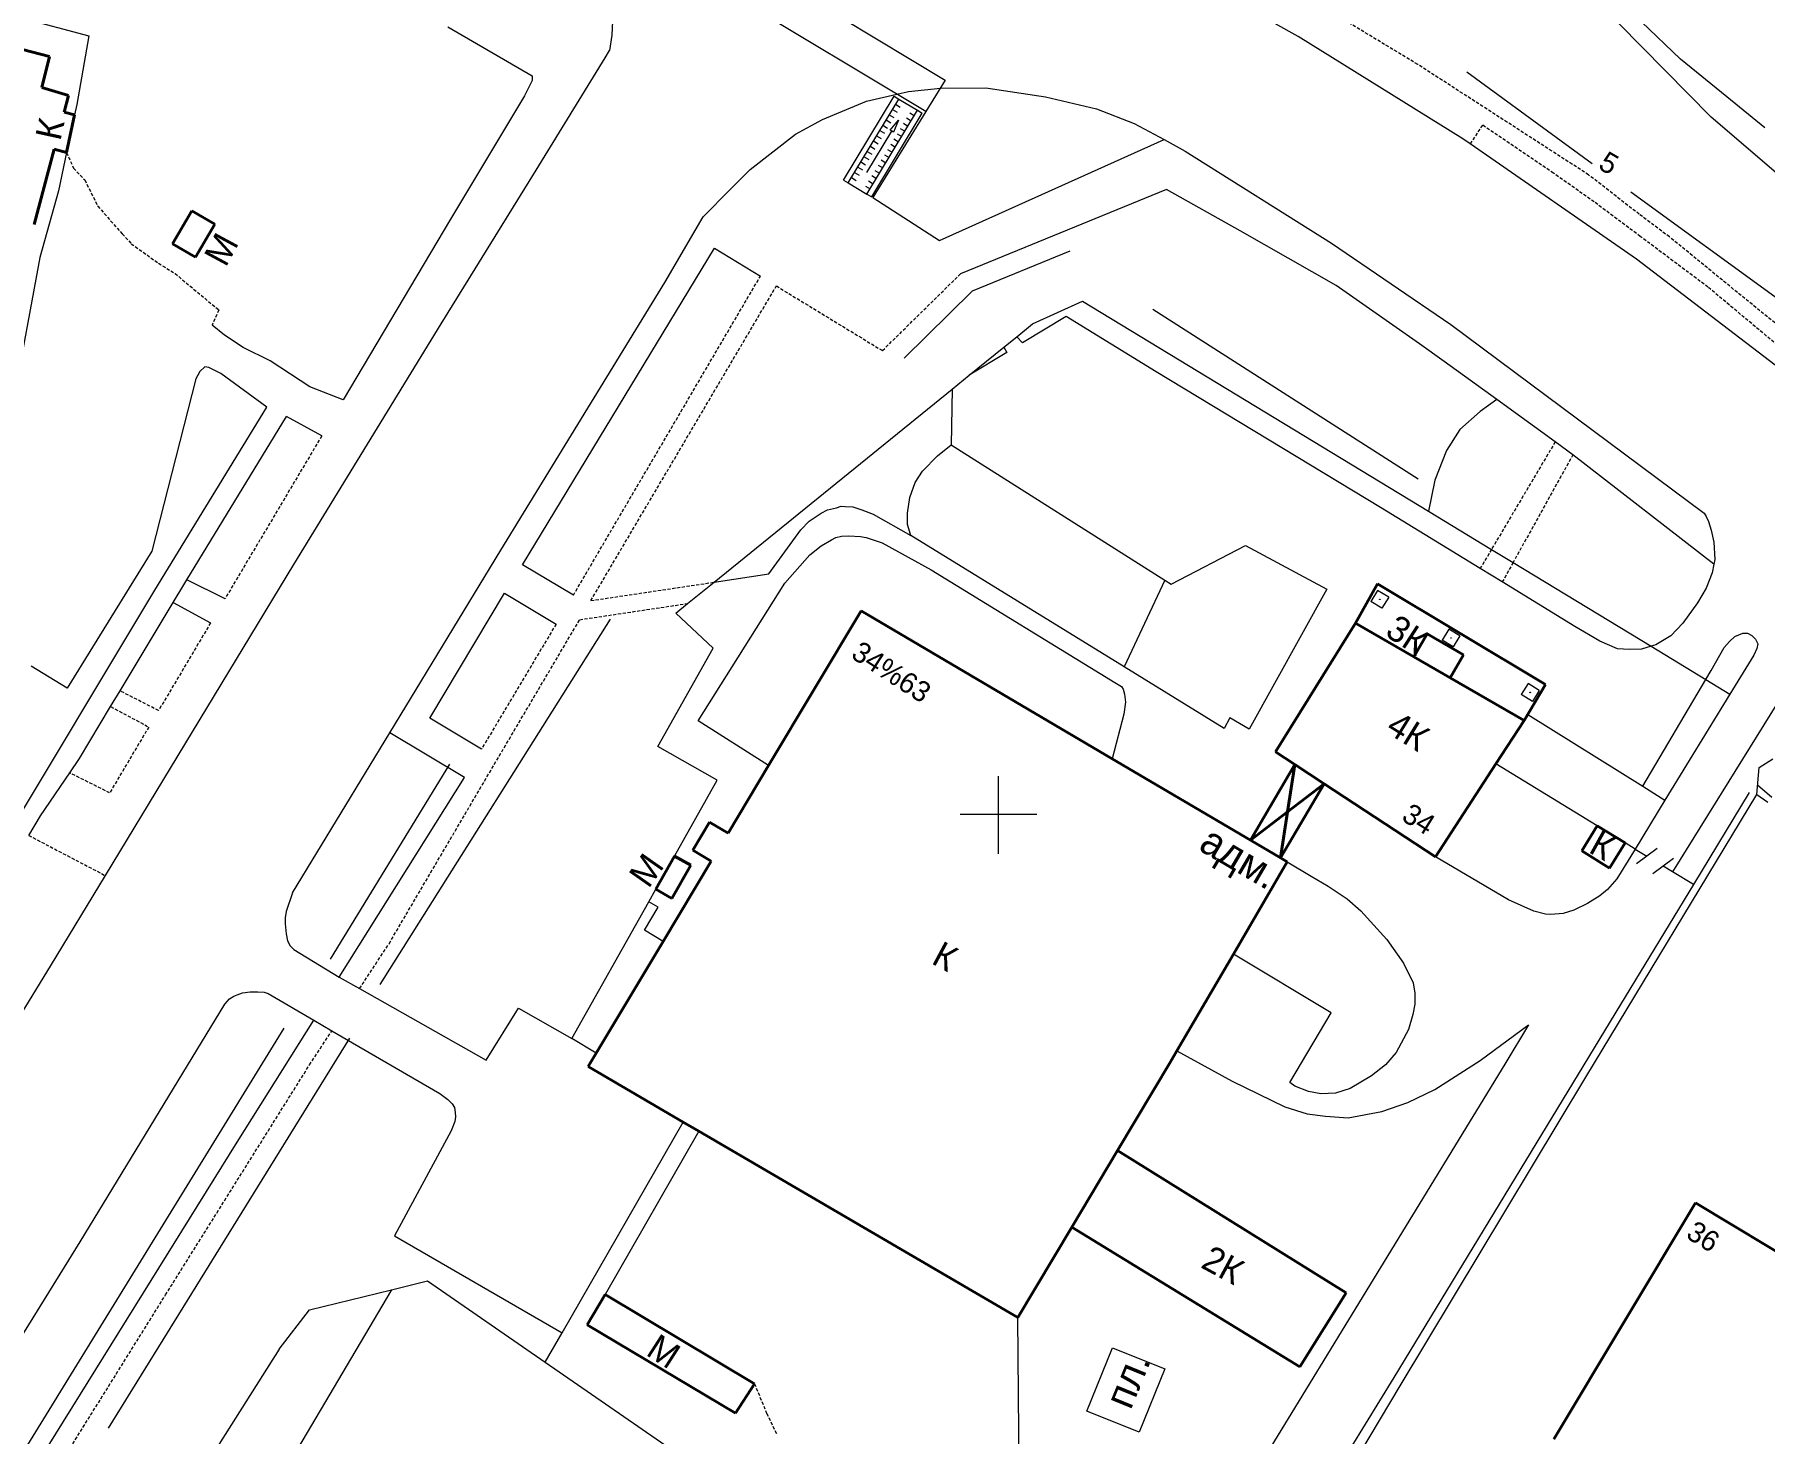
# Model space of a CAD drawing. Extents: x 1000 to 4000, y -5000 to -1000.
# Drawn here: x 2450.5 to 2718.8, y -1496 to -1279 of the extents above; entities that cross this region are included whole.
import ezdxf
from ezdxf.enums import TextEntityAlignment as Align

# ---------------------------------------------------------------- set-up
doc = ezdxf.new("R2010")
doc.units = 0
doc.header["$MEASUREMENT"] = 0
doc.linetypes.add('DASHED', pattern=[0.75, 0.5, -0.25])
for name, color, linetype in [('1', 7, 'CONTINUOUS'), ('11', 7, 'CONTINUOUS'), ('13', 7, 'CONTINUOUS'), ('17', 7, 'CONTINUOUS'), ('24', 7, 'CONTINUOUS'), ('25', 7, 'CONTINUOUS'), ('37', 7, 'CONTINUOUS'), ('40', 7, 'CONTINUOUS'), ('42', 7, 'CONTINUOUS'), ('7', 7, 'CONTINUOUS')]:
    doc.layers.add(name, color=color, linetype=linetype)
doc.styles.get("Standard").update_dxf_attribs({"font": 'txt', "height": 0.2})

msp = doc.modelspace()

# ---------------------------------------------------------------- linework, layer by layer
at = {"layer": '1', "color": 253, "linetype": 'Continuous', "lineweight": 0}
for p, q in [((2600, -1406.06), (2600, -1394.02)), ((2605.96, -1400), (2594.04, -1400))]:
    msp.add_line(p, q, dxfattribs=at)
at = {"layer": '11', "color": 253, "linetype": 'Continuous', "lineweight": 0}
for p, q in [((2448.44, -1276.39), (2458.95, -1279.19)), ((2458.95, -1279.19), (2457.07, -1289.86)), ((2457.07, -1289.86), (2456.73, -1291.46)), ((2455.49, -1297.28), (2454.21, -1303.23)), ((2454.21, -1303.23), (2451.35, -1313.58)), ((2451.35, -1313.58), (2447.33, -1335.13)), ((2605.29, -1323.88), (2613.02, -1320.33)), ((2613.02, -1320.33), (2666.69, -1352.92)), ((2602.85, -1325.86), (2605.29, -1323.88)), ((2595.47, -1331.85), (2600.84, -1327.49)), ((2600.84, -1327.49), (2602.85, -1325.86)), ((2592.8, -1334.01), (2595.47, -1331.85)), ((2555.89, -1363.94), (2592.8, -1334.01)), ((2666.69, -1352.92), (2676.46, -1358.86)), ((2676.46, -1358.86), (2679.81, -1360.89)), ((2679.81, -1360.89), (2701.22, -1373.89)), ((2551.8, -1367.25), (2555.89, -1363.94)), ((2549.97, -1368.74), (2551.8, -1367.25)), ((2555.76, -1374.16), (2549.97, -1368.74)), ((2547.15, -1389.44), (2555.76, -1374.16)), ((2701.22, -1373.89), (2709.7, -1379.05)), ((2713.44, -1381.32), (2703.36, -1397.76)), ((2709.7, -1379.05), (2713.44, -1381.32)), ((2556.4, -1394.65), (2547.15, -1389.44)), ((2692.86, -1401.74), (2677.16, -1392.11)), ((2549.77, -1406.42), (2556.4, -1394.65)), ((2691.11, -1440.75), (2717.61, -1396.9)), ((2716.45, -1396.59), (2707.79, -1410.85)), ((2717.61, -1396.9), (2719.33, -1398.06)), ((2703.36, -1397.76), (2698.72, -1405.34)), ((2697.17, -1404.38), (2692.86, -1401.74)), ((2698.72, -1405.34), (2697.17, -1404.38)), ((2698.72, -1405.34), (2700.55, -1406.44)), ((2702.15, -1405.24), (2698.95, -1407.65)), ((2546.86, -1411.59), (2549.77, -1406.42)), ((2704.71, -1406.8), (2701.51, -1409.2)), ((2704.55, -1408.87), (2703.11, -1408)), ((2707.79, -1410.85), (2696.49, -1429.46)), ((2707.79, -1410.85), (2704.55, -1408.87)), ((2533.82, -1434.75), (2545.78, -1413.51)), ((2545.78, -1413.51), (2546.86, -1411.59)), ((2696.49, -1429.46), (2661.33, -1487.32)), ((2537.63, -1437.03), (2533.82, -1434.75)), ((2662.31, -1488.6), (2691.11, -1440.75)), ((2532.32, -1480.38), (2551.1, -1447.7)), ((2505.89, -1473.7), (2511.44, -1472.35)), ((2511.44, -1472.35), (2529.7, -1484.94)), ((2493.15, -1476.81), (2505.89, -1473.7)), ((2488.46, -1482.95), (2493.15, -1476.81)), ((2529.7, -1484.94), (2532.32, -1480.38)), ((2488.46, -1482.95), (2438.28, -1562.14)), ((2529.7, -1484.94), (2572.51, -1514.47)), ((2661.33, -1487.32), (2644.65, -1514.35)), ((2644.97, -1517.6), (2662.31, -1488.6))]:
    msp.add_line(p, q, dxfattribs=at)
at = {"layer": '13', "color": 253, "linetype": 'Continuous', "lineweight": 40}
for p, q in [((2447.23, -1280.95), (2452.85, -1282.38)), ((2452.85, -1282.38), (2451.64, -1287.21)), ((2451.64, -1287.21), (2455.77, -1288.45)), ((2455.77, -1288.45), (2455.09, -1291.03)), ((2455.09, -1291.03), (2456.73, -1291.46)), ((2456.73, -1291.46), (2455.49, -1297.28)), ((2453.56, -1296.76), (2450.44, -1308.45)), ((2455.49, -1297.28), (2453.56, -1296.76)), ((2471.89, -1311.43), (2474.88, -1306.31)), ((2474.88, -1306.31), (2478.47, -1308.41)), ((2478.47, -1308.41), (2475.49, -1313.53)), ((2475.49, -1313.53), (2471.89, -1311.43)), ((2655.35, -1370.28), (2658.78, -1364.21)), ((2658.78, -1364.21), (2684.85, -1379.8)), ((2564.36, -1392.36), (2578.72, -1368.38)), ((2578.72, -1368.38), (2617.62, -1391.32)), ((2642.94, -1390.26), (2655.35, -1370.28)), ((2655.35, -1370.28), (2664.42, -1375.53)), ((2664.42, -1375.53), (2666.49, -1371.94)), ((2666.49, -1371.94), (2672.12, -1375.2)), ((2664.42, -1375.53), (2670.05, -1378.78)), ((2672.12, -1375.2), (2670.05, -1378.78)), ((2670.05, -1378.78), (2681.52, -1385.41)), ((2684.85, -1379.8), (2681.52, -1385.41)), ((2681.52, -1385.41), (2677.16, -1392.11)), ((2617.62, -1391.32), (2639.07, -1403.97)), ((2639.07, -1403.97), (2645.98, -1392.25)), ((2645.98, -1392.25), (2642.94, -1390.26)), ((2645.98, -1392.25), (2644.84, -1399.55)), ((2650.49, -1395.22), (2645.98, -1392.25)), ((2677.16, -1392.11), (2667.76, -1406.54)), ((2558.07, -1402.87), (2564.36, -1392.36)), ((2643.72, -1406.71), (2650.49, -1395.22)), ((2644.84, -1399.55), (2650.49, -1395.22)), ((2667.76, -1406.54), (2650.49, -1395.22)), ((2639.07, -1403.97), (2644.84, -1399.55)), ((2644.84, -1399.55), (2643.72, -1406.71)), ((2552.61, -1405.5), (2555.21, -1401.16)), ((2555.21, -1401.16), (2558.07, -1402.87)), ((2692.86, -1401.74), (2690.47, -1405.64)), ((2697.17, -1404.38), (2692.86, -1401.74)), ((2555.47, -1407.21), (2552.61, -1405.5)), ((2639.07, -1403.97), (2643.72, -1406.71)), ((2690.47, -1405.64), (2694.78, -1408.29)), ((2694.78, -1408.29), (2697.17, -1404.38)), ((2546.86, -1411.59), (2549.77, -1406.42)), ((2548.02, -1419.66), (2555.47, -1407.21)), ((2552.27, -1407.83), (2549.37, -1413)), ((2549.77, -1406.42), (2552.27, -1407.83)), ((2644.78, -1407.33), (2636.44, -1421.64)), ((2643.72, -1406.71), (2644.78, -1407.33)), ((2549.37, -1413), (2546.86, -1411.59)), ((2537.63, -1437.03), (2548.02, -1419.66)), ((2636.44, -1421.64), (2627.68, -1436.66)), ((2536.39, -1439.1), (2537.63, -1437.03)), ((2627.68, -1436.66), (2626.69, -1438.37)), ((2551.1, -1447.7), (2536.39, -1439.1)), ((2626.69, -1438.37), (2618.47, -1452.12)), ((2553.54, -1449.13), (2551.1, -1447.7)), ((2602.98, -1478.04), (2553.54, -1449.13)), ((2611.38, -1463.99), (2618.47, -1452.12)), ((2618.47, -1452.12), (2653.92, -1474.18)), ((2686.13, -1496.87), (2708.1, -1460.21)), ((2708.1, -1460.21), (2751.37, -1486.36)), ((2611.38, -1463.99), (2602.98, -1478.04)), ((2646.76, -1485.68), (2611.38, -1463.99)), ((2536.23, -1479.13), (2539.02, -1474.46)), ((2539.02, -1474.46), (2562.16, -1488.28)), ((2653.92, -1474.18), (2646.76, -1485.68)), ((2559.23, -1492.86), (2536.23, -1479.13)), ((2562.16, -1488.28), (2559.23, -1492.86))]:
    msp.add_line(p, q, dxfattribs=at)
at = {"layer": '24', "color": 253, "linetype": 'Continuous', "lineweight": 0}
for p, q in [((2646.5, -1279.29), (2624.04, -1266.71)), ((2710.51, -1291.79), (2692.66, -1273.65)), ((2540.24, -1274.67), (2540.05, -1279.08)), ((2514.59, -1277.78), (2527.71, -1285.39)), ((2540.05, -1279.08), (2539.66, -1281.48)), ((2672.04, -1295.15), (2646.5, -1279.29)), ((2705.8, -1282.82), (2699.73, -1277.01)), ((2539.02, -1282.61), (2539.66, -1281.48)), ((2528.31, -1300.04), (2539.02, -1282.61)), ((2712.96, -1288.66), (2705.8, -1282.82)), ((2527.66, -1286.12), (2526.52, -1288.51)), ((2527.71, -1285.39), (2527.66, -1286.12)), ((2586.05, -1287.83), (2591.01, -1287.28)), ((2591.01, -1287.28), (2598.02, -1287.23)), ((2598.02, -1287.23), (2607.29, -1288.63)), ((2526.52, -1288.51), (2515.02, -1307.6)), ((2572.73, -1292.14), (2579.51, -1289.32)), ((2579.51, -1289.32), (2584.24, -1288.24)), ((2584.24, -1288.24), (2586.05, -1287.83)), ((2607.29, -1288.63), (2615.21, -1290.53)), ((2718.83, -1293.47), (2712.96, -1288.66)), ((2568.51, -1294.46), (2572.73, -1292.14)), ((2588.74, -1290.94), (2580.5, -1304.27)), ((2615.21, -1290.53), (2621.03, -1292.78)), ((2621.03, -1292.78), (2625.69, -1295.29)), ((2725.48, -1304.61), (2710.51, -1291.79)), ((2561.47, -1299.94), (2568.51, -1294.46)), ((2590.87, -1310.95), (2625.69, -1295.29)), ((2625.69, -1295.29), (2628.97, -1297.06)), ((2673.16, -1295.93), (2672.04, -1295.15)), ((2628.97, -1297.06), (2651.66, -1311.33)), ((2698.97, -1313.84), (2673.16, -1295.93)), ((2513.57, -1323.85), (2528.31, -1300.04)), ((2558.39, -1303.02), (2561.47, -1299.94)), ((2554.18, -1307.27), (2558.39, -1303.02)), ((2626.06, -1303.02), (2594.11, -1316.11)), ((2637.49, -1309.42), (2626.06, -1303.02)), ((2580.5, -1304.27), (2590.87, -1310.95)), ((2515.02, -1307.6), (2498.36, -1335.66)), ((2548.25, -1317.45), (2554.18, -1307.27)), ((2652.4, -1317.94), (2637.49, -1309.42)), ((2651.66, -1311.33), (2670.14, -1323.99)), ((2526.19, -1361.25), (2555.94, -1312.12)), ((2555.94, -1312.12), (2563.08, -1316.47)), ((2721.34, -1330.95), (2698.97, -1313.84)), ((2522.85, -1358.96), (2548.25, -1317.45)), ((2665.29, -1326.96), (2652.4, -1317.94)), ((2479.98, -1325.61), (2478.06, -1324.06)), ((2490.7, -1361.22), (2513.57, -1323.85)), ((2610.48, -1322.73), (2603.72, -1326.83)), ((2624.48, -1331.3), (2610.48, -1322.73)), ((2670.14, -1323.99), (2709.46, -1353.25)), ((2482.84, -1327.54), (2479.98, -1325.61)), ((2487.05, -1329.62), (2482.84, -1327.54)), ((2600.84, -1327.49), (2601.3, -1328.31)), ((2603.72, -1326.83), (2602.85, -1325.86)), ((2669.13, -1329.73), (2665.29, -1326.96)), ((2476.91, -1330.54), (2476.12, -1331.26)), ((2477.55, -1330.62), (2476.91, -1330.54)), ((2479.41, -1331.55), (2477.55, -1330.62)), ((2493.2, -1333.62), (2487.05, -1329.62)), ((2601.3, -1328.31), (2595.47, -1331.85)), ((2677.27, -1335.61), (2669.13, -1329.73)), ((2475.53, -1332.37), (2468.71, -1359.12)), ((2476.12, -1331.26), (2475.53, -1332.37)), ((2486.56, -1336.77), (2479.41, -1331.55)), ((2659.23, -1352.34), (2624.48, -1331.3)), ((2498.36, -1335.66), (2493.2, -1333.62)), ((2592.8, -1334.01), (2592.67, -1342.63)), ((2686.35, -1342.17), (2677.27, -1335.61)), ((2469.18, -1365.2), (2486.56, -1336.77)), ((2474.14, -1363.57), (2489.58, -1338.24)), ((2495.05, -1341.25), (2489.58, -1338.24)), ((2590.55, -1344.33), (2592.67, -1342.63)), ((2592.67, -1342.63), (2625.81, -1363.64)), ((2689.1, -1344.17), (2686.35, -1342.17)), ((2587.06, -1348.5), (2588.22, -1346.71)), ((2588.22, -1346.71), (2590.55, -1344.33)), ((2710.95, -1361.16), (2689.1, -1344.17)), ((2586.28, -1350.78), (2587.06, -1348.5)), ((2585.9, -1353.21), (2586.28, -1350.78)), ((2569.34, -1355.83), (2570.66, -1354.47)), ((2570.66, -1354.47), (2572.48, -1353.23)), ((2572.48, -1353.23), (2573.5, -1352.74)), ((2573.5, -1352.74), (2574.88, -1352.39)), ((2574.88, -1352.39), (2575.63, -1352.17)), ((2575.63, -1352.17), (2576.21, -1352.21)), ((2576.21, -1352.21), (2577.41, -1352.26)), ((2577.41, -1352.26), (2578.83, -1352.7)), ((2578.83, -1352.7), (2580.56, -1353.37)), ((2580.56, -1353.37), (2586.41, -1356.7)), ((2585.9, -1355), (2585.9, -1353.21)), ((2674.71, -1361.82), (2659.23, -1352.34)), ((2709.46, -1353.25), (2709.77, -1353.77)), ((2709.77, -1353.77), (2710.14, -1354.55)), ((2710.14, -1354.55), (2710.53, -1355.85)), ((2564.38, -1362.67), (2569.34, -1355.83)), ((2572.48, -1358.29), (2574.12, -1357.36)), ((2574.12, -1357.36), (2574.78, -1357.01)), ((2574.78, -1357.01), (2575.67, -1356.78)), ((2575.67, -1356.78), (2576.82, -1356.74)), ((2576.82, -1356.74), (2578.6, -1356.83)), ((2578.6, -1356.83), (2579.49, -1357.01)), ((2579.49, -1357.01), (2581.97, -1357.85)), ((2586.41, -1356.7), (2585.9, -1355)), ((2619.49, -1377.08), (2586.41, -1356.7)), ((2710.53, -1355.85), (2710.96, -1357.71)), ((2468.71, -1359.12), (2455.58, -1380.4)), ((2505.6, -1387.31), (2522.85, -1358.96)), ((2566.88, -1364.1), (2570.75, -1359.71)), ((2570.75, -1359.71), (2572.48, -1358.29)), ((2581.97, -1357.85), (2589.57, -1362.01)), ((2626.8, -1364.26), (2638.33, -1358.25)), ((2638.33, -1358.25), (2650.91, -1365.03)), ((2710.96, -1357.71), (2711.1, -1360.43)), ((2461.49, -1409.46), (2490.7, -1361.22)), ((2534.07, -1365.96), (2526.19, -1361.25)), ((2555.89, -1363.94), (2564.38, -1362.67)), ((2589.57, -1362.01), (2618.07, -1379.48)), ((2678.13, -1363.91), (2674.71, -1361.82)), ((2710.67, -1362.51), (2709.75, -1364.87)), ((2710.95, -1361.16), (2710.67, -1362.51)), ((2711.1, -1360.43), (2710.95, -1361.16)), ((2436.93, -1418.86), (2469.18, -1365.2)), ((2472.03, -1367.07), (2473.66, -1364.36)), ((2473.66, -1364.36), (2474.14, -1363.57)), ((2480.05, -1366.5), (2474.14, -1363.57)), ((2553.41, -1385.43), (2566.88, -1364.1)), ((2625.81, -1363.64), (2626.8, -1364.26)), ((2650.91, -1365.03), (2638.9, -1386.74)), ((2689.41, -1370.82), (2678.13, -1363.91)), ((2709.75, -1364.87), (2708.39, -1367.16)), ((2463.78, -1380.81), (2472.03, -1367.07)), ((2472.03, -1367.07), (2477.82, -1370.25)), ((2511.79, -1385.05), (2523.37, -1365.64)), ((2523.37, -1365.64), (2531.4, -1370.44)), ((2708.39, -1367.16), (2706.16, -1370.31)), ((2693.28, -1373.11), (2689.41, -1370.82)), ((2706.16, -1370.31), (2704.3, -1372.25)), ((2696, -1374.26), (2693.28, -1373.11)), ((2704.3, -1372.25), (2701.94, -1373.68)), ((2712.53, -1374.09), (2713.4, -1373.12)), ((2713.4, -1373.12), (2714.22, -1372.35)), ((2714.22, -1372.35), (2715.43, -1371.86)), ((2715.43, -1371.86), (2716.16, -1371.86)), ((2716.16, -1371.86), (2716.84, -1372.2)), ((2716.84, -1372.2), (2717.42, -1372.78)), ((2717.42, -1372.78), (2717.76, -1373.51)), ((2717.76, -1373.51), (2717.61, -1374.24)), ((2697.86, -1374.4), (2696, -1374.26)), ((2699.72, -1374.33), (2697.86, -1374.4)), ((2701.22, -1373.89), (2699.72, -1374.33)), ((2701.94, -1373.68), (2701.22, -1373.89)), ((2710.54, -1377.63), (2712.53, -1374.09)), ((2717.13, -1375.26), (2713.44, -1381.32)), ((2717.61, -1374.24), (2717.13, -1375.26)), ((2455.58, -1380.4), (2450.01, -1376.97)), ((2635.02, -1386.65), (2619.49, -1377.08)), ((2709.7, -1379.05), (2710.54, -1377.63)), ((2462.31, -1383.25), (2463.78, -1380.81)), ((2618.07, -1379.48), (2619.08, -1380.12)), ((2619.08, -1380.12), (2619.32, -1380.52)), ((2619.32, -1380.52), (2619.57, -1381.3)), ((2619.57, -1381.3), (2619.68, -1382.54)), ((2699.92, -1395.61), (2709.7, -1379.05)), ((2457.49, -1391.28), (2462.31, -1383.25)), ((2619.68, -1382.54), (2619.44, -1384.41)), ((2720.84, -1382.67), (2704.55, -1408.87)), ((2519.82, -1389.85), (2511.79, -1385.05)), ((2564.36, -1392.36), (2553.41, -1385.43)), ((2619.44, -1384.41), (2617.62, -1391.32)), ((2635.89, -1385), (2635.02, -1386.65)), ((2638.9, -1386.74), (2635.89, -1385)), ((2682.09, -1384.47), (2699.92, -1395.61)), ((2490.51, -1412.12), (2505.6, -1387.31)), ((2517.2, -1394.24), (2505.6, -1387.31)), ((2455.96, -1393.52), (2457.49, -1391.28)), ((2451.43, -1400.18), (2455.96, -1393.52)), ((2497.76, -1425.2), (2517.2, -1394.24)), ((2699.92, -1395.61), (2703.36, -1397.76)), ((2449.6, -1403.22), (2451.43, -1400.18)), ((2698.72, -1405.34), (2695.88, -1409.94)), ((2644.78, -1407.33), (2648.49, -1409.57)), ((2679.1, -1413.2), (2667.76, -1406.54)), ((2452.98, -1423.51), (2461.49, -1409.46)), ((2648.49, -1409.57), (2651.14, -1411.08)), ((2651.14, -1411.08), (2654.09, -1413.06)), ((2695.88, -1409.94), (2694.45, -1411.64)), ((2490.51, -1412.12), (2489.53, -1415.05)), ((2547.24, -1414.38), (2545.78, -1413.51)), ((2654.09, -1413.06), (2656.21, -1414.95)), ((2683.01, -1414.99), (2679.1, -1413.2)), ((2691.35, -1413.78), (2689.21, -1414.84)), ((2693.28, -1412.61), (2691.35, -1413.78)), ((2694.45, -1411.64), (2693.28, -1412.61)), ((2489.53, -1415.05), (2489.37, -1415.99)), ((2489.37, -1415.99), (2489.37, -1416.93)), ((2545.12, -1417.92), (2547.24, -1414.38)), ((2656.21, -1414.95), (2660.23, -1419.37)), ((2684.85, -1415.43), (2683.01, -1414.99)), ((2685.68, -1415.47), (2684.85, -1415.43)), ((2687.57, -1415.33), (2685.68, -1415.47)), ((2689.21, -1414.84), (2687.57, -1415.33)), ((2489.37, -1416.93), (2489.53, -1418.48)), ((2489.53, -1418.48), (2489.74, -1419.58)), ((2548.02, -1419.66), (2545.12, -1417.92)), ((2489.74, -1419.58), (2490.15, -1420.35)), ((2490.15, -1420.35), (2490.72, -1420.92)), ((2490.72, -1420.92), (2497.76, -1425.2)), ((2651.61, -1430.73), (2636.44, -1421.64)), ((2660.23, -1419.37), (2662.84, -1423.04)), ((2431.71, -1458.17), (2452.98, -1423.51)), ((2662.84, -1423.04), (2664.32, -1426.11)), ((2497.76, -1425.2), (2500.92, -1426.99)), ((2500.92, -1426.99), (2520.53, -1438.11)), ((2664.32, -1426.11), (2664.6, -1427.69)), ((2457.57, -1466.26), (2480.01, -1429.38)), ((2480.01, -1429.38), (2480.76, -1428.59)), ((2480.76, -1428.59), (2481.44, -1428.17)), ((2481.44, -1428.17), (2481.93, -1427.95)), ((2481.93, -1427.95), (2482.76, -1427.67)), ((2482.76, -1427.67), (2483.95, -1427.49)), ((2483.95, -1427.49), (2485.14, -1427.49)), ((2485.14, -1427.49), (2486.1, -1427.54)), ((2486.1, -1427.54), (2486.74, -1427.76)), ((2486.74, -1427.76), (2493.82, -1431.89)), ((2664.6, -1429.42), (2664.27, -1431.01)), ((2664.6, -1427.69), (2664.6, -1429.42)), ((2481.91, -1450.82), (2493.82, -1431.89)), ((2493.82, -1431.89), (2496.63, -1433.53)), ((2520.53, -1438.11), (2525.59, -1430.04)), ((2525.59, -1430.04), (2533.82, -1434.75)), ((2645.2, -1441.55), (2651.61, -1430.73)), ((2664.27, -1431.01), (2663.6, -1433.36)), ((2496.63, -1433.53), (2513.36, -1443.29)), ((2663.6, -1433.36), (2661.67, -1436.89)), ((2674.72, -1438.12), (2682.2, -1432.59)), ((2682.2, -1432.59), (2678.51, -1438.73)), ((2627.68, -1436.66), (2636.26, -1441.36)), ((2661.67, -1436.89), (2660.03, -1438.82)), ((2678.51, -1438.73), (2636.72, -1507.12)), ((2657.85, -1440.53), (2654.57, -1442.5)), ((2660.03, -1438.82), (2657.85, -1440.53)), ((2667.69, -1442.64), (2674.72, -1438.12)), ((2636.26, -1441.36), (2644.41, -1445.32)), ((2645.95, -1442.14), (2645.2, -1441.55)), ((2648.07, -1442.95), (2645.95, -1442.14)), ((2649.99, -1443.31), (2648.07, -1442.95)), ((2652.25, -1443.2), (2649.99, -1443.31)), ((2654.57, -1442.5), (2652.25, -1443.2)), ((2663.47, -1444.64), (2667.69, -1442.64)), ((2513.36, -1443.29), (2514.62, -1444.21)), ((2514.62, -1444.21), (2515.3, -1444.89)), ((2515.3, -1444.89), (2515.62, -1445.44)), ((2515.62, -1445.44), (2515.76, -1446.22)), ((2644.41, -1445.32), (2647.87, -1446.44)), ((2659.45, -1446.04), (2663.47, -1444.64)), ((2515.67, -1447.59), (2515.12, -1449.06)), ((2515.8, -1446.86), (2515.67, -1447.59)), ((2515.76, -1446.22), (2515.8, -1446.86)), ((2647.87, -1446.44), (2650.71, -1446.77)), ((2650.71, -1446.77), (2654.21, -1447.04)), ((2654.21, -1447.04), (2659.45, -1446.04)), ((2428.66, -1536.48), (2481.91, -1450.82)), ((2515.12, -1449.06), (2506.33, -1465.37)), ((2553.54, -1449.13), (2539.02, -1474.46)), ((2440.55, -1493.79), (2457.57, -1466.26)), ((2506.33, -1465.37), (2532.32, -1480.38)), ((2603.26, -1505.86), (2602.98, -1478.04))]:
    msp.add_line(p, q, dxfattribs=at)
at = {"layer": '24', "color": 253, "linetype": 'DASHED', "lineweight": 0}
for p, q in [((2665.02, -1283.62), (2654.05, -1276.99)), ((2691.52, -1300.75), (2665.02, -1283.62)), ((2675.05, -1293.02), (2673.16, -1295.93)), ((2686.09, -1300.49), (2675.05, -1293.02)), ((2455.49, -1297.28), (2456.56, -1299.72)), ((2456.56, -1299.72), (2458.29, -1301.53)), ((2692.38, -1304.95), (2686.09, -1300.49)), ((2699.38, -1306.87), (2691.52, -1300.75)), ((2458.29, -1301.53), (2460.33, -1305.62)), ((2460.33, -1305.62), (2464.1, -1309.91)), ((2699.54, -1310.3), (2692.38, -1304.95)), ((2704.06, -1310.38), (2699.38, -1306.87)), ((2464.1, -1309.91), (2465.52, -1311.43)), ((2465.52, -1311.43), (2469.74, -1314.47)), ((2710.04, -1318.17), (2699.54, -1310.3)), ((2737.25, -1337.49), (2704.06, -1310.38)), ((2469.74, -1314.47), (2472.3, -1316.06)), ((2472.3, -1316.06), (2479.08, -1321.71)), ((2534.07, -1365.96), (2563.08, -1316.47)), ((2582.01, -1328.02), (2594.11, -1316.11)), ((2536.79, -1366.8), (2565.56, -1317.99)), ((2565.56, -1317.99), (2582.01, -1328.02)), ((2735.8, -1339.71), (2710.04, -1318.17)), ((2479.08, -1321.71), (2478.06, -1324.06)), ((2495.05, -1341.25), (2480.05, -1366.5)), ((2686.35, -1342.17), (2676.46, -1358.86)), ((2689.1, -1344.17), (2679.81, -1360.89)), ((2676.46, -1358.86), (2674.71, -1361.82)), ((2679.81, -1360.89), (2678.13, -1363.91)), ((2536.79, -1366.8), (2555.89, -1363.94)), ((2535.05, -1369.76), (2551.8, -1367.25)), ((2477.82, -1370.25), (2469.74, -1383.86)), ((2531.4, -1370.44), (2519.82, -1389.85)), ((2519.91, -1395.44), (2535.05, -1369.76)), ((2469.74, -1383.86), (2463.78, -1380.81)), ((2462.31, -1383.25), (2468.23, -1386.41)), ((2468.23, -1386.41), (2462.16, -1396.62)), ((2462.16, -1396.62), (2455.96, -1393.52)), ((2505.49, -1420.02), (2519.91, -1395.44)), ((2449.6, -1403.22), (2461.49, -1409.46)), ((2500.92, -1426.99), (2505.49, -1420.02)), ((2493.16, -1438.82), (2496.63, -1433.53)), ((2470.82, -1474.52), (2493.16, -1438.82)), ((2452.87, -1503.34), (2470.82, -1474.52)), ((2562.16, -1488.28), (2564.05, -1492.86)), ((2564.05, -1492.86), (2565.63, -1496.17))]:
    msp.add_line(p, q, dxfattribs=at)
at = {"layer": '25', "color": 253, "linetype": 'Continuous', "lineweight": 0}
for p, q in [((2588.74, -1290.94), (2532.72, -1257.28)), ((2564.15, -1269.44), (2591.76, -1286.06)), ((2591.76, -1286.06), (2588.74, -1290.94)), ((2575.97, -1301.56), (2583.81, -1288.55)), ((2576.7, -1301.99), (2584.54, -1288.99)), ((2583.81, -1288.55), (2584.54, -1288.99)), ((2584.04, -1289.8), (2584.77, -1290.24)), ((2584.54, -1288.99), (2587.44, -1290.74)), ((2579.61, -1303.75), (2587.44, -1290.74)), ((2580.34, -1304.18), (2588.17, -1291.18)), ((2582.09, -1293.05), (2582.81, -1293.49)), ((2582.58, -1292.24), (2583.3, -1292.68)), ((2583.06, -1291.43), (2583.79, -1291.86)), ((2583.56, -1290.61), (2584.28, -1291.05)), ((2585.25, -1292.74), (2585.97, -1293.18)), ((2585.74, -1291.93), (2586.46, -1292.36)), ((2586.23, -1291.11), (2586.95, -1291.55)), ((2587.44, -1290.74), (2588.17, -1291.18)), ((2579.59, -1300.41), (2583.47, -1293.97)), ((2580.62, -1295.49), (2581.34, -1295.93)), ((2581.11, -1294.68), (2581.83, -1295.11)), ((2581.6, -1293.87), (2582.32, -1294.3)), ((2583.78, -1295.18), (2584.5, -1295.62)), ((2584.27, -1294.37), (2584.99, -1294.8)), ((2584.76, -1293.55), (2585.48, -1293.99)), ((2579.15, -1297.93), (2579.88, -1298.37)), ((2579.64, -1297.12), (2580.37, -1297.55)), ((2580.13, -1296.3), (2580.85, -1296.74)), ((2582.31, -1297.62), (2583.04, -1298.05)), ((2582.8, -1296.8), (2583.53, -1297.24)), ((2583.29, -1295.99), (2584.02, -1296.43)), ((2577.68, -1300.37), (2578.41, -1300.81)), ((2578.17, -1299.56), (2578.9, -1299.99)), ((2578.66, -1298.74), (2579.39, -1299.18)), ((2580.35, -1300.87), (2581.08, -1301.31)), ((2580.84, -1300.06), (2581.57, -1300.49)), ((2581.33, -1299.24), (2582.06, -1299.68)), ((2581.82, -1298.43), (2582.55, -1298.87)), ((2575.97, -1301.56), (2576.7, -1301.99)), ((2576.7, -1301.99), (2579.61, -1303.75)), ((2577.19, -1301.18), (2577.92, -1301.62)), ((2579.37, -1302.49), (2580.1, -1302.93)), ((2579.61, -1303.75), (2580.34, -1304.18)), ((2579.86, -1301.68), (2580.59, -1302.12))]:
    msp.add_line(p, q, dxfattribs=at)
msp.add_3dface([(2583.73, -1294.12), (2583.21, -1293.81), (2584.49, -1292.28), (2583.73, -1294.12)], dxfattribs=at)
at = {"layer": '37', "color": 253, "linetype": 'Continuous', "lineweight": 0}
for p, q in [((2611.08, -1312.61), (2595.9, -1318.82)), ((2595.9, -1318.82), (2585.37, -1329.19)), ((2717.97, -1392.69), (2720.07, -1391.34)), ((2717.61, -1396.9), (2717.97, -1392.69)), ((2719.94, -1397.34), (2717.74, -1395.45))]:
    msp.add_line(p, q, dxfattribs=at)
at = {"layer": '40', "color": 253, "linetype": 'Continuous', "lineweight": 0}
for p, q in [((2672.65, -1284.78), (2692.1, -1298.98)), ((2698.09, -1303.36), (2720.95, -1320.05)), ((2623.93, -1321.57), (2665.08, -1347.92)), ((2677.27, -1335.61), (2674.69, -1337.45)), ((2674.69, -1337.45), (2671.54, -1340.27)), ((2671.54, -1340.27), (2669.51, -1343.52)), ((2669.51, -1343.52), (2667.67, -1348.12)), ((2667.67, -1348.12), (2666.69, -1352.92)), ((2625.81, -1363.64), (2619.49, -1377.08)), ((2504.11, -1426.38), (2539.81, -1369.69)), ((2496.39, -1422.41), (2514.91, -1392.19)), ((2415.52, -1552.94), (2489.23, -1433.14)), ((2461.99, -1495.18), (2499.42, -1434.7)), ((2505.89, -1473.7), (2484.24, -1510.3))]:
    msp.add_line(p, q, dxfattribs=at)
at = {"layer": '7', "color": 253, "linetype": 'Continuous', "lineweight": 0}
for p, q in [((2658.81, -1365.24), (2657.77, -1366.94)), ((2660.52, -1366.28), (2658.81, -1365.24)), ((2659.48, -1367.99), (2657.77, -1366.94)), ((2660.52, -1366.28), (2659.48, -1367.99)), ((2669.86, -1371.23), (2668.81, -1372.93)), ((2670.52, -1373.98), (2668.81, -1372.93)), ((2671.56, -1372.27), (2669.86, -1371.23)), ((2671.56, -1372.27), (2670.52, -1373.98)), ((2682.13, -1379.68), (2681.09, -1381.38)), ((2682.8, -1382.43), (2681.09, -1381.38)), ((2683.84, -1380.72), (2682.13, -1379.68)), ((2683.84, -1380.72), (2682.8, -1382.43)), ((2613.73, -1492.55), (2617.7, -1482.74)), ((2617.7, -1482.74), (2625.78, -1486)), ((2625.78, -1486), (2621.8, -1495.82)), ((2621.8, -1495.82), (2613.73, -1492.55))]:
    msp.add_line(p, q, dxfattribs=at)
for centre in [(2659.14, -1366.61), (2670.19, -1372.6), (2682.47, -1381.05)]:
    msp.add_ellipse(centre, major_axis=(0.029, 0.029), ratio=1, start_param=1.807618, end_param=8.090803, dxfattribs=at)

# ---------------------------------------------------------------- texts
at = {"layer": '17', "color": 253, "linetype": 'Continuous', "lineweight": 0}
for s, height, rotation, p in [('К', 4, 77.5163, (2452.89, -1293.65)), ('М', 4, 61.6226, (2479.46, -1312.3)), ('3К', 4, 327.1058, (2663.41, -1372.09)), ('34%63', 3.2, 327.0852, (2583.42, -1377.85)), ('4К', 4, 328.3122, (2663.54, -1387.04)), ('34', 3.2, 327.8774, (2665.2, -1400.68)), ('адм.', 4.5, 329.5701, (2637.11, -1407.2)), ('К', 4, 330.992, (2693.68, -1404.77)), ('М', 4, 54.8873, (2545.38, -1408.62)), ('К', 4, 331.8762, (2591.74, -1421.99)), ('36', 3.2, 328.3221, (2709.32, -1465.43)), ('2К', 4, 331.6495, (2634.84, -1469.83)), ('М', 4, 327.2162, (2548.11, -1483.26)), ('пл.', 4.5, 67.7557, (2620.04, -1487.74))]:
    msp.add_text(s, height=height, rotation=rotation, dxfattribs=at).set_placement(p, align=Align.MIDDLE)
at = {"layer": '42', "color": 253, "linetype": 'Continuous', "lineweight": 0}
msp.add_text('5', height=3.2, rotation=329.5481, dxfattribs=at).set_placement((2694.67, -1298.93), align=Align.MIDDLE)

doc.saveas('drawing.dxf')
